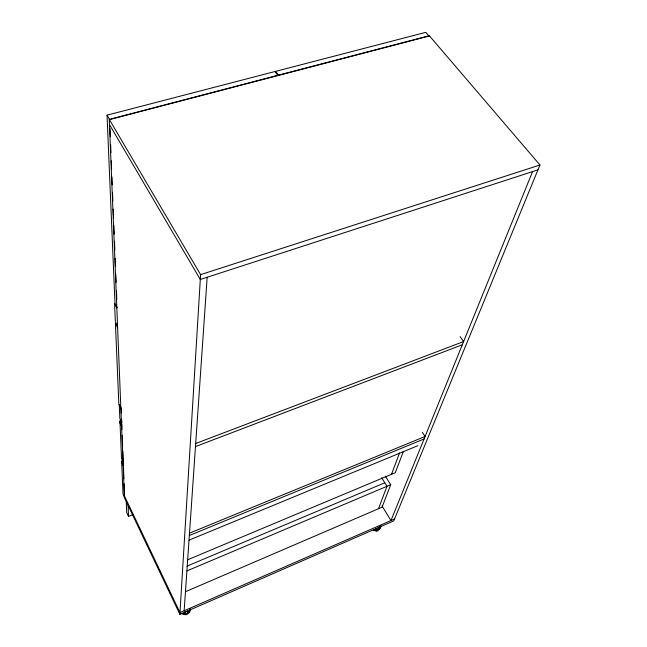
<?xml version="1.0" encoding="UTF-8"?>
<svg xmlns="http://www.w3.org/2000/svg" width="647" height="647" viewBox="0 0 647 647"><rect width="100%" height="100%" fill="white"/><g stroke="black" fill="none" stroke-linecap="round" stroke-linejoin="round"><path stroke-width="0.97" d="M190.25 608.9L189.571 612.377L188.487 613.227L188.576 612.143L187.541 610.962L186.821 611.528L187.856 612.709L187.776 613.793L186.692 614.65L185.285 614.65L185.301 613.105L184.371 613.105M185.285 614.65L185.382 612.022L184.452 612.022L184.355 614.65L181.888 613.793M179.874 614.335L200.602 274.635L109.278 119.388L429.317 35.714L539.954 165.001L393.764 520.9L179.874 614.335L124.45 497.826L109.278 119.388M184.144 610.776L207.169 277.264M184.355 614.65L184.427 613.566L185.365 613.566M189.83 611.067L189.911 609.984M190 610.202L190.081 609.118M380.808 525.396L380.606 527.717L378.18 529.723L374.742 529.691M378.511 508.712L386.979 486.277L381.641 477.704M391.5 474.308L399.563 452.924M385.337 476.152L390.683 484.708L382.094 507.175L185.681 591.617M403.445 451.323L395.26 472.731L187.695 559.768M379.053 529.068L377.985 528.009L378.584 527.507L379.652 528.567L377.678 531.001L376.392 530.993L376.716 528.437L375.858 528.429L375.543 530.985L373.19 530.2M379.652 528.567L379.191 529.747L379.862 528.47M380.201 527.839L380.671 526.65L379.174 526.399M532.578 171.601L390.966 520.544L382.037 505.97M189.668 611.197L186.781 613.477L183.028 613.477M394.557 518.983L179.979 612.596L124.37 495.804M186.991 570.872L390.683 484.708M186.926 566.157L384.795 482.775M188.989 540.164L417.881 445.678M189.498 533.185L425.087 436.482L422.297 432.269M189.336 535.506L424.076 438.973M126.286 501.676L126.691 512.61L128.502 516.435L133.201 514.575M195.475 446.6L462.298 344.786M195.685 443.51L463.608 341.551L460.074 336.658M123.254 462.249L123.213 465.169L121.596 461.109L123.488 460.397M121.701 462.12L123.593 461.408M121.596 461.109L121.652 462.379L123.553 461.578M121.96 429.382L121.838 426.413L119.865 422.628L119.752 420.833L120.035 422.426L121.927 421.731M537.964 169.846L200.303 279.488L109.489 124.588M200.602 274.635L539.954 165.001M110.621 119.331L277.967 75.562L275.032 71.518L107.046 115.166L114.988 303.516L117.115 307.56M124.669 497.624L123.027 494.171L121.685 462.314L123.69 462.136M375.996 529.804L376.853 529.812M107.046 115.166L109.65 119.582M116.84 307.972L114.568 303.645L115.336 321.648L117.56 325.926M117.633 327.786L115.417 323.524L118.854 404.068L120.852 408.087M121.668 422.216L119.832 418.504L119.242 404.383L121.11 408.144L121.312 413.166M120.868 424.456L121.83 426.284L121.555 419.199M120.035 422.426C123.035 432.131 120.771 418.56 121.644 421.512M121.668 462.29L123.407 465.88M376.255 529.618L376.392 530.993M120.01 422.717L121.523 458.448L123.254 462.023L122.825 451.145M110.006 128.632L110.33 136.671M110.645 144.718L110.969 152.757M111.284 160.796L111.608 168.843M111.923 176.882L112.246 184.921M112.562 192.968L112.885 201.007M113.201 209.046L113.565 218.096M113.84 225.132L114.204 234.182M114.479 241.218L114.843 250.268M115.158 258.307L115.481 266.346M115.797 274.393L116.12 282.432M116.436 290.471L116.8 299.521M122.194 435.318L122.623 446.195M123.488 467.862L123.917 478.78M124.119 483.738L124.547 494.648M128.122 505.55L128.502 516.435M428.961 36.07L278.606 75.4L275.671 71.356L425.775 32.35L428.961 36.07"/></g></svg>
